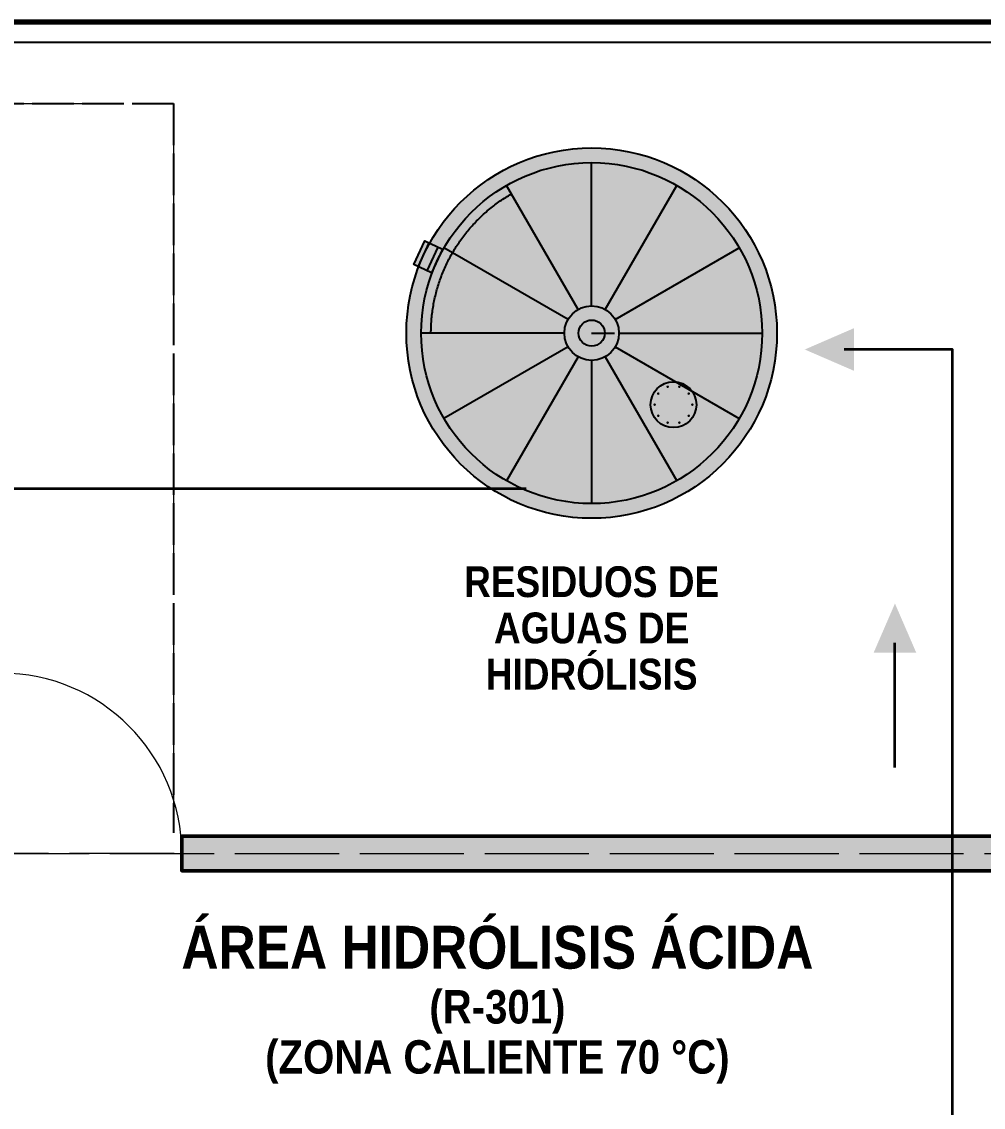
# Model space of a CAD drawing. Header units: metres. Extents: x 0 to 115, y 0 to 64.
# Drawn here: x 42.45 to 54.18, y 51.25 to 64.5 of the extents above; entities that cross this region are included whole.
import ezdxf

# ---------------------------------------------------------------- set-up
doc = ezdxf.new("R2010")
doc.units = ezdxf.units.M
doc.linetypes.add('DASHED', pattern=[1.524, 1.27, -0.254])
doc.layers.add('A-AREA', color=8, linetype='DASHED', lineweight=13, plot=False)
for name, color, linetype, lineweight in [('A-AREA-NOMBRE', 7, 'Continuous', 25), ('A-LAMINA', 8, 'Continuous', 35), ('A-LIMITE', 8, 'DASHED', 25), ('A-MURO', 7, 'Continuous', 50), ('A-PUERTA', 41, 'Continuous', 25), ('G-ETIQUETA', 4, 'Continuous', 18), ('G-TEXTO', 7, 'Continuous', 18), ('M-EQUIPO', 7, 'Continuous', 25), ('M-EQUIPO-RELLENO', 8, 'Continuous', 0)]:
    doc.layers.add(name, color=color, linetype=linetype, lineweight=lineweight)
doc.layers.add('A-MURO-RELLENO', color=8, linetype='Continuous', lineweight=0, true_color=0x8d949b)
doc.layers.add('P-RESIDUOS', color=1, linetype='Continuous', lineweight=35, true_color=0xb3121b)
doc.styles.add('PLANO', font='arial.ttf')
doc.styles.add('PLANO_N', font='arialbd.ttf')

# ---------------------------------------------------------------- blocks, each defined once
blk = doc.blocks.new('EQ_tk-hidrolisis')
at = {"layer": 'M-EQUIPO-RELLENO', "true_color": 0xd9d9d4}
h = blk.add_hatch(color=7, dxfattribs=at)
h.dxf.hatch_style = 1
edge = h.paths.add_edge_path()
edge.add_arc((0, 0), 2.26, 0, 360)
at = {"layer": 'M-EQUIPO-RELLENO', "true_color": 0xeef0ee}
h = blk.add_hatch(color=7, dxfattribs=at)
h.dxf.hatch_style = 1
edge = h.paths.add_edge_path()
edge.add_arc((0, 0), 2.08, 0, 360)
at = {"layer": 'M-EQUIPO-RELLENO', "true_color": 0xf2c230}
h = blk.add_hatch(color=7, dxfattribs=at)
h.dxf.hatch_style = 1
h.paths.add_polyline_path([(-1.9527, 0.734), (-2.1703, 0.8355), (-2.035, 1.1255), (-1.8175, 1.0241)])
at = {"layer": 'M-EQUIPO-RELLENO', "true_color": 0xdfe3e0}
h = blk.add_hatch(color=7, dxfattribs=at)
h.dxf.hatch_style = 1
edge = h.paths.add_edge_path()
edge.add_arc((0, 0), 0.3328, 0, 360)
at = {"layer": 'M-EQUIPO-RELLENO', "true_color": 0xc8cecb}
h = blk.add_hatch(color=7, dxfattribs=at)
h.dxf.hatch_style = 1
edge = h.paths.add_edge_path()
edge.add_arc((0, 0), 0.16, 0, 360)
at = {"layer": 'M-EQUIPO-RELLENO', "true_color": 0xeceeec}
h = blk.add_hatch(color=7, dxfattribs=at)
h.dxf.hatch_style = 1
edge = h.paths.add_edge_path()
edge.add_arc((0.9984, -0.8736), 0.28, 0, 360)
at = {"layer": 'M-EQUIPO-RELLENO', "true_color": 0x5b6570}
h = blk.add_hatch(color=7, dxfattribs=at)
h.dxf.hatch_style = 1
edge = h.paths.add_edge_path()
edge.add_arc((0.9273, -0.6549), 0.016, 0, 360)
h = blk.add_hatch(color=7, dxfattribs=at)
h.dxf.hatch_style = 1
edge = h.paths.add_edge_path()
edge.add_arc((1.0695, -0.6549), 0.016, 0, 360)
h = blk.add_hatch(color=7, dxfattribs=at)
h.dxf.hatch_style = 1
edge = h.paths.add_edge_path()
edge.add_arc((0.8123, -0.7384), 0.016, 0, 360)
h = blk.add_hatch(color=7, dxfattribs=at)
h.dxf.hatch_style = 1
edge = h.paths.add_edge_path()
edge.add_arc((1.1845, -0.7384), 0.016, 0, 360)
h = blk.add_hatch(color=7, dxfattribs=at)
h.dxf.hatch_style = 1
edge = h.paths.add_edge_path()
edge.add_arc((0.7684, -0.8736), 0.016, 0, 360)
h = blk.add_hatch(color=7, dxfattribs=at)
h.dxf.hatch_style = 1
edge = h.paths.add_edge_path()
edge.add_arc((1.2284, -0.8736), 0.016, 0, 360)
h = blk.add_hatch(color=7, dxfattribs=at)
h.dxf.hatch_style = 1
edge = h.paths.add_edge_path()
edge.add_arc((0.8123, -1.0088), 0.016, 0, 360)
h = blk.add_hatch(color=7, dxfattribs=at)
h.dxf.hatch_style = 1
edge = h.paths.add_edge_path()
edge.add_arc((1.1845, -1.0088), 0.016, 0, 360)
h = blk.add_hatch(color=7, dxfattribs=at)
h.dxf.hatch_style = 1
edge = h.paths.add_edge_path()
edge.add_arc((0.9273, -1.0923), 0.016, 0, 360)
h = blk.add_hatch(color=7, dxfattribs=at)
h.dxf.hatch_style = 1
edge = h.paths.add_edge_path()
edge.add_arc((1.0695, -1.0923), 0.016, 0, 360)
at = {"layer": 'M-EQUIPO', "true_color": 0x97a09b}
for points in [[(0, 0.3328), (0, 2.08)], [(-0.1664, 0.2882), (-1.04, 1.8013)], [(0.1664, 0.2882), (1.04, 1.8013)], [(-0.2882, 0.1664), (-1.8013, 1.04)], [(0.2882, 0.1664), (1.8013, 1.04)], [(-0.3328, 0), (-2.08, 0)], [(0.3328, 0), (2.08, 0)], [(-0.2882, -0.1664), (-1.8013, -1.04)], [(0.2882, -0.1664), (1.8013, -1.04)], [(-0.1664, -0.2882), (-1.04, -1.8013)], [(0, -0.3328), (0, -2.08)], [(0.1664, -0.2882), (1.04, -1.8013)]]:
    blk.add_lwpolyline(points, dxfattribs=at)
at = {"layer": 'M-EQUIPO', "true_color": 0xd9a514}
blk.add_lwpolyline([(-1.96, 0), (-1.9599, 0.0199), (-1.9596, 0.0399), (-1.9591, 0.0598), (-1.9584, 0.0797), (-1.9575, 0.0996), (-1.9564, 0.1195), (-1.9551, 0.1394), (-1.9535, 0.1592), (-1.9518, 0.1791), (-1.9499, 0.1989), (-1.9478, 0.2187), (-1.9455, 0.2385), (-1.9429, 0.2583), (-1.9402, 0.278), (-1.9373, 0.2978), (-1.9342, 0.3174), (-1.9308, 0.3371), (-1.9273, 0.3567), (-1.9236, 0.3763), (-1.9197, 0.3958), (-1.9155, 0.4153), (-1.9112, 0.4348), (-1.9067, 0.4542), (-1.902, 0.4735), (-1.8971, 0.4928), (-1.892, 0.5121), (-1.8867, 0.5313), (-1.8812, 0.5505), (-1.8755, 0.5696), (-1.8696, 0.5886), (-1.8635, 0.6076), (-1.8572, 0.6265), (-1.8507, 0.6453), (-1.8441, 0.6641), (-1.8372, 0.6828), (-1.8302, 0.7015), (-1.823, 0.72), (-1.8156, 0.7385), (-1.8079, 0.757), (-1.8002, 0.7753), (-1.7922, 0.7936), (-1.784, 0.8117), (-1.7757, 0.8298), (-1.7671, 0.8478), (-1.7584, 0.8658), (-1.7495, 0.8836), (-1.7405, 0.9013), (-1.7312, 0.919), (-1.7218, 0.9365), (-1.7122, 0.954), (-1.7024, 0.9714), (-1.6924, 0.9886), (-1.6823, 1.0058), (-1.672, 1.0228), (-1.6615, 1.0398), (-1.6508, 1.0566), (-1.64, 1.0733), (-1.629, 1.09), (-1.6178, 1.1065), (-1.6065, 1.1229), (-1.595, 1.1391), (-1.5833, 1.1553), (-1.5715, 1.1713), (-1.5595, 1.1872), (-1.5474, 1.203), (-1.5351, 1.2187), (-1.5226, 1.2343), (-1.51, 1.2497), (-1.4972, 1.265), (-1.4843, 1.2801), (-1.4712, 1.2951), (-1.4579, 1.31), (-1.4445, 1.3248), (-1.431, 1.3394), (-1.4173, 1.3539), (-1.4035, 1.3682), (-1.3895, 1.3824), (-1.3754, 1.3965), (-1.3611, 1.4104), (-1.3467, 1.4242), (-1.3321, 1.4378), (-1.3174, 1.4513), (-1.3026, 1.4646), (-1.2877, 1.4777), (-1.2726, 1.4908), (-1.2573, 1.5036), (-1.242, 1.5163), (-1.2265, 1.5289), (-1.2109, 1.5413), (-1.1952, 1.5535), (-1.1793, 1.5655), (-1.1633, 1.5775), (-1.1472, 1.5892), (-1.131, 1.6008), (-1.1147, 1.6122), (-1.0982, 1.6234), (-1.0817, 1.6345), (-1.065, 1.6454), (-1.0482, 1.6562), (-1.0313, 1.6667), (-1.0143, 1.6771), (-0.9972, 1.6874), (-0.98, 1.6974)], dxfattribs=at)
at = {"layer": 'M-EQUIPO'}
blk.add_lwpolyline([(-1.9527, 0.734), (-2.1703, 0.8355), (-2.035, 1.1255), (-1.8175, 1.0241)], close=True, dxfattribs=at)
for points in [[(-2.1159, 0.8101), (-1.9806, 1.1001)], [(-2.0071, 0.7594), (-1.8719, 1.0494)]]:
    blk.add_lwpolyline(points, dxfattribs=at)
at = {"layer": 'M-EQUIPO', "true_color": 0x56606a}
blk.add_lwpolyline([(0, 0), (0.28, 0)], dxfattribs=at)
at = {"layer": 'M-EQUIPO', "ltscale": 0.15, "true_color": 0x6b7280}
blk.add_circle((0, 0), 2.26, dxfattribs=at)
at = {"layer": 'M-EQUIPO'}
for centre, radius in [((0, 0), 2.08), ((0, 0), 0.3328), ((0, 0), 0.16), ((0.9984, -0.8736), 0.28)]:
    blk.add_circle(centre, radius, dxfattribs=at)
at = {"layer": 'G-ETIQUETA', "style": 'PLANO', "flags": 1}
for tag, p in [('TAG', (0, 0)), ('NOMBRE', (0, -0.25)), ('AREA', (0, -0.5)), ('FUNCION', (0, -0.75)), ('CONFIANZA', (0, -1))]:
    blk.add_attdef(tag, p, '', height=0.15, dxfattribs=at)

msp = doc.modelspace()

# ---------------------------------------------------------------- hatches: boundary and pattern name
at = {"layer": 'A-MURO-RELLENO', "true_color": 0x8d949b}
h = msp.add_hatch(color=8, dxfattribs=at)
h.dxf.hatch_style = 1
h.paths.add_polyline_path([(54.65, 54.14), (64.6, 54.14), (64.6, 34.5), (64.3, 34.5), (64.3, 34.2), (65.1, 34.2), (65.1, 34.5), (64.9, 34.5), (64.9, 54.14), (76, 54.14), (76, 51.2), (76.3, 51.2), (76.3, 54.14), (87.25, 54.14), (87.25, 34.5), (86.6, 34.5), (86.6, 34.2), (87.7, 34.2), (87.7, 34.5), (87.55, 34.5), (87.55, 54.14), (100.15, 54.14), (100.15, 37.9), (100.45, 37.9), (100.45, 54.14), (113.09, 54.14), (113.09, 34.56), (106.8, 34.56), (106.8, 34.14), (113.51, 34.14), (113.51, 54.56), (44.4, 54.56), (44.4, 54.14), (54.35, 54.14), (54.35, 34.5), (53.8, 34.5), (53.8, 34.2), (61.9, 34.2), (61.9, 34.5), (54.65, 34.5)])

# ---------------------------------------------------------------- linework, layer by layer
at = {"layer": 'A-AREA'}
for points in [[(37.7, 63.5), (44.3, 63.5), (44.3, 54.35), (37.7, 54.35)], [(42, 54.35), (54.5, 54.35), (54.5, 34.35), (42, 34.35)]]:
    msp.add_lwpolyline(points, close=True, dxfattribs=at)
at = {"layer": 'A-LAMINA', "lineweight": 70}
msp.add_lwpolyline([(0.4, 64.5), (115.4, 64.5), (115.4, 0.4), (0.4, 0.4)], close=True, dxfattribs=at)
at = {"layer": 'A-LAMINA', "lineweight": 25}
msp.add_lwpolyline([(0.65, 64.25), (115.15, 64.25), (115.15, 0.65), (0.65, 0.65)], close=True, dxfattribs=at)
at = {"layer": 'A-LIMITE', "ltscale": 0.4}
msp.add_lwpolyline([(37.7, 63.5), (44.3, 63.5), (44.3, 54.6)], dxfattribs=at)
at = {"layer": 'A-MURO'}
msp.add_lwpolyline([(113.51, 54.56), (44.4, 54.56), (44.4, 54.14), (54.35, 54.14)], dxfattribs=at)
at = {"layer": 'A-PUERTA', "lineweight": 13}
msp.add_arc((42.2, 54.35), 2.2, 0, 90, dxfattribs=at)
at = {"layer": 'P-RESIDUOS'}
for points in [[(48.7, 42.1), (48.7, 48.7), (53.8, 48.7), (53.8, 60.5), (52.48, 60.5)], [(48.6, 58.8), (35.78, 58.8)], [(53.1, 55.4), (53.1, 56.92)]]:
    msp.add_lwpolyline(points, dxfattribs=at)
for points in [[(52, 60.5), (52.6, 60.76), (52.6, 60.24)], [(53.1, 57.4), (53.36, 56.8), (52.84, 56.8)]]:
    msp.add_solid(points, dxfattribs=at)

# ---------------------------------------------------------------- block references
at = {"layer": 'M-EQUIPO'}
msp.add_blockref('EQ_tk-hidrolisis', (49.4, 60.7), dxfattribs=at)

# ---------------------------------------------------------------- texts
at = {"layer": 'A-AREA-NOMBRE', "insert": (48.25, 53.4672), "char_height": 0.5227, "attachment_point": 2, "line_spacing_factor": 0.9, "style": 'PLANO_N'}
msp.add_mtext('\\W0.86;ÁREA HIDRÓLISIS ÁCIDA\\P{\\H0.78x;(R-301)}\\P{\\H0.78x;(ZONA CALIENTE 70 °C)}', dxfattribs=at)
at = {"layer": 'G-TEXTO', "insert": (49.4, 57.1), "char_height": 0.3759, "attachment_point": 5, "line_spacing_factor": 0.9, "style": 'PLANO_N'}
msp.add_mtext('\\W0.86;RESIDUOS DE\\PAGUAS DE\\PHIDRÓLISIS', dxfattribs=at)

doc.saveas('drawing.dxf')
